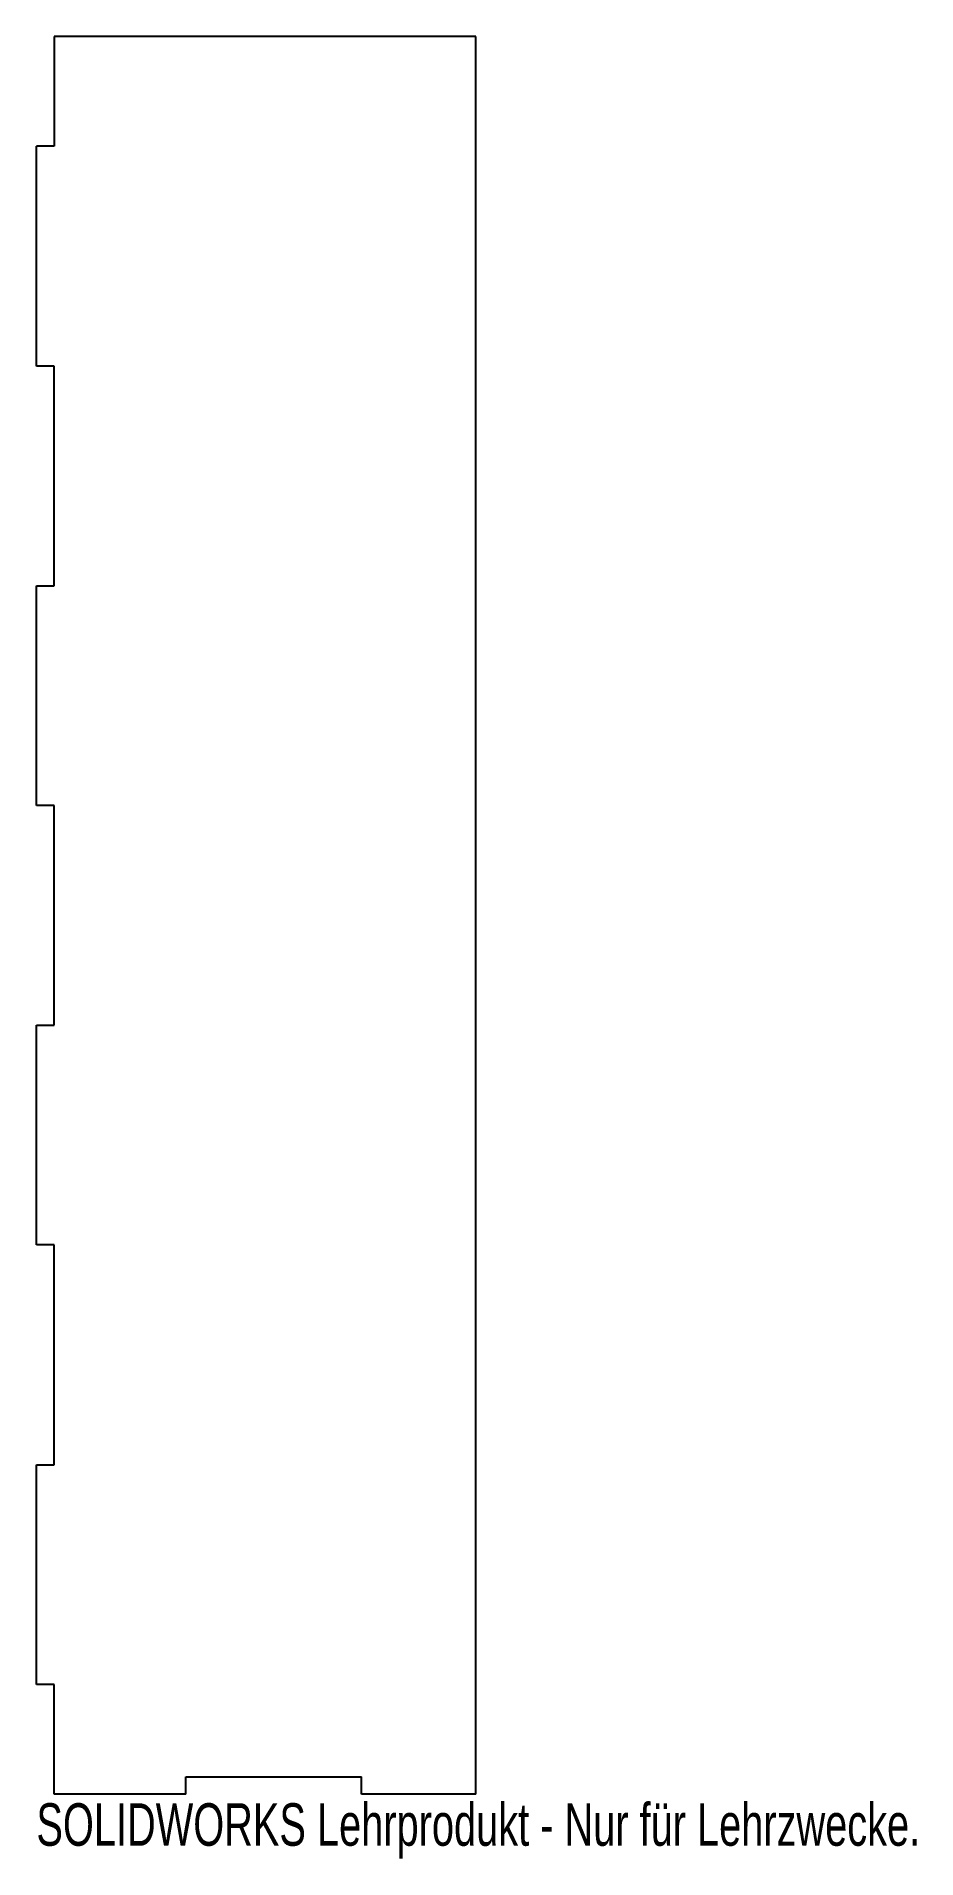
# Model space of a CAD drawing. Header units: millimetres. Extents: x -52 to 48, y -7 to 200.
import ezdxf

# ---------------------------------------------------------------- set-up
doc = ezdxf.new("R2010")
doc.units = ezdxf.units.MM
doc.styles.add('SLDTEXTSTYLE0', font='TXT', dxfattribs={"width": 0.7})

msp = doc.modelspace()

# ---------------------------------------------------------------- linework, layer by layer
at = {"color": 7, "linetype": 'Continuous', "lineweight": 25}
for p, q in [((-50, 200), (-50, 187.5)), ((-2, 200), (-50, 200)), ((-2, 0), (-2, 200)), ((-52, 162.5), (-52, 187.5)), ((-50, 187.5), (-52, 187.5)), ((-50, 162.5), (-52, 162.5)), ((-50, 137.5), (-50, 162.5)), ((-52, 112.5), (-52, 137.5)), ((-52, 137.5), (-50, 137.5)), ((-50, 112.5), (-52, 112.5)), ((-50, 87.5), (-50, 112.5)), ((-52, 62.5), (-52, 87.5)), ((-52, 87.5), (-50, 87.5)), ((-50, 62.5), (-52, 62.5)), ((-50, 37.5), (-50, 62.5)), ((-52, 12.5), (-52, 37.5)), ((-52, 37.5), (-50, 37.5)), ((-50, 12.5), (-52, 12.5)), ((-50, 0), (-50, 12.5)), ((-35, 0), (-50, 0)), ((-35, 2), (-15, 2)), ((-35, 0), (-35, 2)), ((-15, 0), (-15, 2)), ((-2, 0), (-15, 0))]:
    msp.add_line(p, q, dxfattribs=at)

# ---------------------------------------------------------------- texts
at = {"color": 7, "linetype": 'Continuous', "insert": (-52, -1.02), "char_height": 4.8336, "attachment_point": 1, "style": 'SLDTEXTSTYLE0'}
msp.add_mtext('SOLIDWORKS Lehrprodukt - Nur für Lehrzwecke.', dxfattribs=at)

doc.saveas('drawing.dxf')
